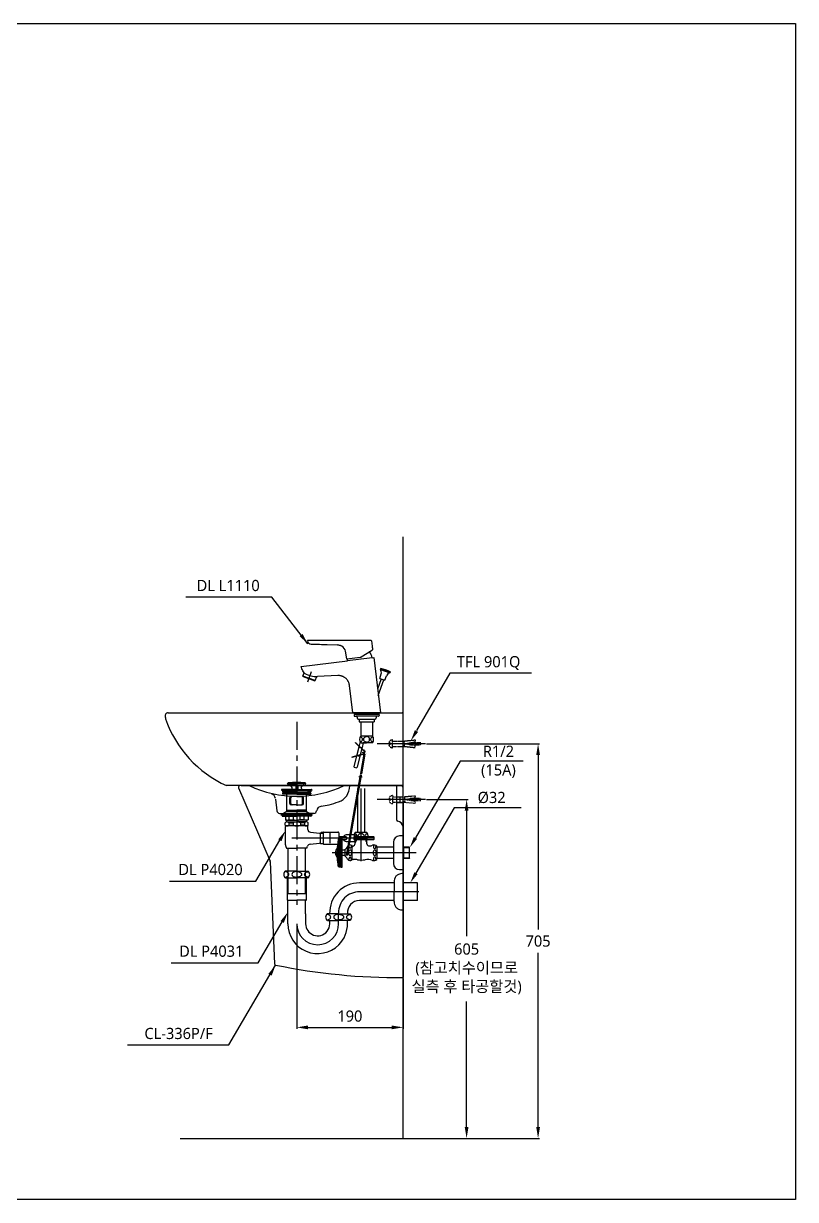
# Model space of a CAD drawing. Extents: x 189 to 3289, y -51 to 2049.
# Drawn here: x 1909 to 3289, y -51 to 2049 of the extents above; entities that cross this region are included whole.
import ezdxf

# ---------------------------------------------------------------- set-up
doc = ezdxf.new("R2010")
doc.units = 0
doc.header["$LTSCALE"] = 20
doc.header["$MEASUREMENT"] = 0
for name, pattern in [('CENTER', [2, 1.25, -0.25, 0.25, -0.25]), ('CENTER2', [1.125, 0.75, -0.125, 0.125, -0.125]), ('HIDDEN', [0.375, 0.25, -0.125]), ('HIDDEN2', [0.1875, 0.125, -0.0625])]:
    doc.linetypes.add(name, pattern=pattern)
doc.layers.get('0').update_dxf_attribs({"linetype": 'CONTINUOUS'})
doc.layers.get('DEFPOINTS').update_dxf_attribs({"linetype": 'CONTINUOUS'})
for name, color, linetype in [('1', 7, 'CONTINUOUS'), ('3', 3, 'CONTINUOUS'), ('4', 4, 'CONTINUOUS'), ('5', 5, 'CONTINUOUS'), ('6', 6, 'CONTINUOUS'), ('CENTER', 2, 'CENTER'), ('CL', 2, 'CENTER'), ('DEF_LAYER_ASSEM_MEMBER', 7, 'CONTINUOUS'), ('DWG', 7, 'CONTINUOUS'), ('HD', 2, 'HIDDEN')]:
    doc.layers.add(name, color=color, linetype=linetype)
doc.layers.add('c', color=4, linetype='CONTINUOUS', lineweight=30)
doc.styles.get("Standard").update_dxf_attribs({"font": 'NanumGothic.ttf'})
doc.dimstyles.get("Standard").update_dxf_attribs({"dimtxt": 20, "dimasz": 20, "dimexe": 2.5, "dimexo": 1.5, "dimgap": 10, "dimtad": 1, "dimdec": 0, "dimzin": 0, "dimdsep": 46, "dimtxsty": 'Standard', "dimcen": 0, "dimclrd": 3, "dimclre": 3, "dimclrt": 2, "dimadec": 0, "dimazin": 0, "dimtfac": 1, "dimtdec": 0, "dimtmove": 0, "dimatfit": 3, "dimfxl": 0, "dimtolj": 1, "dimtzin": 0, "dimarcsym": 0})

# ---------------------------------------------------------------- blocks, each defined once
blk = doc.blocks.new('*D23')
at = {"color": 3, "lineweight": -2}
for p, q in [((2629.4, 663.2), (2703.9, 663.2)), ((2701.4, 643.2), (2701.4, 419)), ((2701.4, 78.2), (2701.4, 302.3)), ((2589.2, 58.2), (2703.9, 58.2))]:
    blk.add_line(p, q, dxfattribs=at)
at = {"color": 3}
for points in [[(2698, 643.2), (2704.7, 643.2), (2701.4, 663.2)], [(2698, 78.2), (2704.7, 78.2), (2701.4, 58.2)]]:
    blk.add_solid(points, dxfattribs=at)
at = {"layer": 'DEFPOINTS', "color": 0}
for p in [(2627.9, 663.2), (2587.7, 58.2), (2701.4, 58.2)]:
    blk.add_point(p, dxfattribs=at)
at = {"color": 2, "insert": (2701.4, 360.7), "char_height": 20, "attachment_point": 5}
blk.add_mtext('\\A1;605\\P(참고치수이므로\\P실측 후 타공할것)', dxfattribs=at)
blk = doc.blocks.new('*D24')
at = {"color": 3, "lineweight": -2}
for p, q in [((2397.7, 441), (2397.7, 253.9)), ((2587.7, 343.7), (2587.7, 253.9)), ((2417.7, 256.4), (2567.7, 256.4))]:
    blk.add_line(p, q, dxfattribs=at)
at = {"color": 3}
for points in [[(2417.7, 259.7), (2417.7, 253), (2397.7, 256.4)], [(2567.7, 259.7), (2567.7, 253), (2587.7, 256.4)]]:
    blk.add_solid(points, dxfattribs=at)
at = {"layer": 'DEFPOINTS', "color": 0}
for p in [(2397.7, 442.5), (2587.7, 345.2), (2587.7, 256.4)]:
    blk.add_point(p, dxfattribs=at)
at = {"color": 2, "insert": (2492.7, 276.4), "char_height": 20, "attachment_point": 5}
blk.add_mtext('\\A1;190', dxfattribs=at)
blk = doc.blocks.new('A$C562B3684')
at = {"color": 7}
for p, q in [((282.4, 322.9), (293.9, 322.9)), ((282.4, 312.9), (293.9, 312.9))]:
    blk.add_line(p, q, dxfattribs=at)
blk.add_line((288.2, 322.9), (288.2, 312.9))
at = {"layer": 'c', "color": 7}
for p, q in [((0, 338.9), (56.3, 207.7)), ((4.8, 342.9), (2.7, 342.9)), ((4.8, 342.9), (5.7, 342.9)), ((5.9, 342.9), (5.7, 342.9)), ((5.9, 342.9), (291, 342.9)), ((282.4, 342.9), (282.4, 282.3)), ((293.9, 340), (293.9, 0)), ((56.6, 206.7), (64, 24.8))]:
    blk.add_line(p, q, dxfattribs=at)
for centre, radius, start, end in [((2.7, 340), 2.91, 90, 201.8778), ((291, 340), 2.91, 0, 90), ((285.6, 282.3), 3.12, 180, 251.1532), ((282.4, 267.8), 11.8, 12.9553, 79.6806), ((53.7, 206.6), 2.91, 2.321, 23.2382), ((66.9, 25.2), 2.91, 187.5119, 258.4491), ((287.1, 1102.5), 1102.5, 258.4491, 270.3564)]:
    blk.add_arc(centre, radius, start, end, dxfattribs=at)
blk = doc.blocks.new('*D34')
at = {"color": 3, "lineweight": -2}
for p, q in [((2629.4, 762.7), (2831.6, 762.7)), ((2829.1, 742.7), (2829.1, 431.3)), ((2829.1, 78.2), (2829.1, 389.6)), ((2590.7, 58.2), (2831.6, 58.2))]:
    blk.add_line(p, q, dxfattribs=at)
at = {"color": 3}
for points in [[(2825.8, 742.7), (2832.5, 742.7), (2829.1, 762.7)], [(2825.8, 78.2), (2832.5, 78.2), (2829.1, 58.2)]]:
    blk.add_solid(points, dxfattribs=at)
at = {"layer": 'DEFPOINTS', "color": 0}
for p in [(2627.9, 762.7), (2589.2, 58.2), (2829.1, 58.2)]:
    blk.add_point(p, dxfattribs=at)
at = {"color": 2, "insert": (2829.1, 410.4), "char_height": 20, "attachment_point": 5}
blk.add_mtext('\\A1;705', dxfattribs=at)

msp = doc.modelspace()

# ---------------------------------------------------------------- linework, layer by layer
at = {"color": 1}
msp.add_line((2587.69385, 58.16883), (2587.69385, 1132.4329), dxfattribs=at)
at = {"ltscale": 0.5}
for p, q in [((2430.88533, 875.76603), (2408.80255, 883.8035)), ((2499.62974, 818.16883), (2499.62974, 816.6903)), ((2499.62974, 818.16883), (2545.75796, 818.16883)), ((2545.75796, 818.16883), (2545.75796, 816.6903))]:
    msp.add_line(p, q, dxfattribs=at)
for p, q in [((2546.04844, 879.56565), (2548.81577, 887.60255)), ((2547.70648, 896.97429), (2547.21812, 895.55601)), ((2547.21812, 895.55601), (2564.42656, 889.63067)), ((2547.70648, 896.97429), (2564.91491, 891.04895)), ((2555.50363, 876.30996), (2558.27096, 884.34687)), ((2564.91491, 891.04895), (2564.42656, 889.63067)), ((2548.41224, 878.75173), (2542.16641, 860.61252)), ((2543.55644, 849.29168), (2553.13983, 877.12389)), ((2546.04844, 879.56565), (2555.50363, 876.30996)), ((2492.50825, 687.42036), (2492.50825, 688.13035)), ((2433.39236, 643.40914), (2433.30929, 642.99657))]:
    msp.add_line(p, q)
at = {"linetype": 'CENTER2', "ltscale": 0.05}
for p, q in [((2627.85326, 762.66883), (2541.2528, 762.66883)), ((2627.94954, 663.16883), (2541.34908, 663.16883))]:
    msp.add_line(p, q, dxfattribs=at)
at = {"linetype": 'HIDDEN2'}
for p, q in [((2590.03734, 768.16883), (2590.03734, 759.16883)), ((2590.13363, 667.66883), (2590.13363, 658.66883))]:
    msp.add_line(p, q, dxfattribs=at)
at = {"color": 7}
msp.add_line((2428.32755, 638.55637), (2397.69385, 638.55637), dxfattribs=at)
at = {"linetype": 'HIDDEN2', "ltscale": 0.05}
for points in [[(2569.15904, 755.57953), (2569.15904, 769.75813, 0.3163168315), (2562.48835, 765.06883), (2564.27122, 765.06883), (2564.27122, 760.26883), (2562.48835, 760.26883, 0.3163168315)], [(2569.25533, 656.07953), (2569.25533, 670.25813, 0.3163168315), (2562.58463, 665.56883), (2564.3675, 665.56883), (2564.3675, 660.76883), (2562.58463, 660.76883, 0.3163168315)]]:
    msp.add_lwpolyline(points, format="xyb", close=True, dxfattribs=at)
for points in [[(2569.15904, 758.16883), (2584.96522, 758.16883), (2590.03734, 758.16883), (2609.65657, 756.03213), (2609.32684, 759.53698), (2590.03734, 762.66883), (2609.32684, 766.06326), (2609.98631, 769.20554), (2590.03734, 767.16883), (2584.96522, 767.16883), (2569.15904, 767.16883)], [(2601.12381, 760.86883), (2619.64817, 760.86883), (2619.59954, 764.46883), (2600.26618, 764.46883)], [(2569.25533, 658.66883), (2585.06151, 658.66883), (2590.13363, 658.66883), (2609.75286, 656.53213), (2609.42312, 660.03698), (2590.13363, 663.16883), (2609.42312, 666.56326), (2610.08259, 669.70554), (2590.13363, 667.66883), (2585.06151, 667.66883), (2569.25533, 667.66883)], [(2601.2201, 661.36883), (2619.74445, 661.36883), (2619.69582, 664.96883), (2600.36246, 664.96883)]]:
    msp.add_lwpolyline(points, dxfattribs=at)
at = {"color": 7}
msp.add_lwpolyline([(2359.65573, 664.00216), (2362.07841, 642.99657, 0.3809675334), (2367.06015, 638.55637), (2397.69385, 638.55637)], format="xyb", dxfattribs=at)
for centre, radius, start, end in [((2433.24925, 924.86397), 42.11284, 240.02493621, 272.52930875), ((2349.55436, 664.04863), 10.02952, 6.57913523, 71.4372855), ((2443.22454, 641.42935), 10.02952, 98.06423429, 168.61526306), ((2416.07937, 833.01852), 183.47312, 278.06423429, 282.39317276), ((2428.32755, 643.57113), 5.01476, 270, 353.42086477)]:
    msp.add_arc(centre, radius, start, end, dxfattribs=at)
for centre, radius, start, end in [((2538.09773, 889.58676), 10.90017, 349.51170082, 33.2045301), ((2542.99333, 855.33518), 41.905, 58.4578451, 83.5421549), ((2567.9385, 879.31176), 10.90017, 108.7954699, 152.48829918), ((2397.69385, 869.14038), 200, 244.8300433, 295.1699567), ((2462.50825, 687.42036), 30, 289.62988033, 0), ((2397.69385, 869.14038), 222.93282, 285.01678236, 289.62988033)]:
    msp.add_arc(centre, radius, start, end)
at = {"layer": '1', "color": 7, "linetype": 'Continuous'}
for p, q in [((2469.01582, 946.97532), (2452.16743, 946.9757)), ((2478.48105, 946.97512), (2469.01582, 946.97532)), ((2490.28261, 946.97486), (2478.48105, 946.97512)), ((2531.03879, 946.97396), (2490.28261, 946.97486)), ((2531.53505, 946.53489), (2532.70444, 937.011)), ((2452.04776, 939.98858), (2470.63506, 939.43531)), ((2487.19033, 913.8292), (2485.76957, 925.40034)), ((2511.01144, 916.75406), (2533.29252, 930.67683)), ((2526.97807, 926.73122), (2527.58921, 926.80626)), ((2532.87861, 934.0479), (2533.29252, 930.67683)), ((2511.01144, 916.75406), (2487.19033, 913.8292)), ((2532.64874, 916.36541), (2488.67895, 910.96659)), ((2545.75796, 816.6903), (2499.62974, 816.6903))]:
    msp.add_line(p, q, dxfattribs=at)
at = {"layer": '1', "color": 1, "linetype": 'CENTER'}
msp.add_line((2417.47346, 873.27192), (2424.20501, 891.76671), dxfattribs=at)
at = {"layer": '1', "color": 3}
for p, q in [((2671.6049, 888.67086), (2611.85857, 786.62442)), ((2817.15441, 888.67086), (2671.6049, 888.67086)), ((2690.05213, 731.53804), (2609.92321, 594.67824)), ((2802.16709, 731.53804), (2690.05213, 731.53804)), ((2679.08983, 648.25279), (2610.8449, 531.69079)), ((2798.89737, 648.25279), (2679.08983, 648.25279)), ((2324.81681, 517.40861), (2367.58877, 590.46291)), ((2170.54711, 517.40861), (2324.81681, 517.40861)), ((2328.94181, 371.53016), (2371.71377, 444.58446)), ((2173.09423, 371.53016), (2328.94181, 371.53016)), ((2276.56439, 224.92107), (2360.07031, 367.54876)), ((2095.00719, 224.92107), (2276.56439, 224.92107))]:
    msp.add_line(p, q, dxfattribs=at)
at = {"layer": '1', "color": 1}
msp.add_line((2189.19385, 58.16883), (2589.19385, 58.16883), dxfattribs=at)
at = {"layer": '1', "color": 7, "linetype": 'Continuous', "extrusion": (0, 0, -1)}
for centre, radius, start, end in [((-2417.2158, 946.47648), 0.5, 347.8973732, 90.0013114), ((-2531.03878, 946.47396), 0.5, 90.0013114, 170.53063335), ((-2510.8386, 912.24276), 22.19637, 356.7039548, 4.58253148)]:
    msp.add_arc(centre, radius, start, end, dxfattribs=at)
at = {"layer": '1', "color": 7, "linetype": 'Continuous'}
for centre, radius, start, end in [((2423.57133, 947.8393), 7, 192.1026268, 268.29504281), ((2469.88884, 923.45043), 16, 6.97724949, 88.29504281), ((2527.21189, 926.4782), 0.5, 41.00466382, 74.59225154), ((2510.8386, 912.24276), 22.19637, 10.70413978, 41.00466382)]:
    msp.add_arc(centre, radius, start, end, dxfattribs=at)
for points, knots in [([(2424.58217, 946.97631), (2422.63508, 946.97635), (2420.73729, 946.97639), (2418.02104, 946.97645), (2417.21652, 946.97648), (2417.21582, 946.97648)], [0, 0, 0, 0, 0.5001114565, 0.5001114565, 1, 1, 1, 1]), ([(2452.16743, 946.9757), (2447.8345, 946.9758), (2443.50158, 946.97589), (2434.30649, 946.97609), (2429.44432, 946.9762), (2424.58217, 946.97631)], [0, 0, 0, 0, 0.4712209705, 0.4712209705, 1, 1, 1, 1]), ([(2423.36306, 940.8424), (2423.36311, 940.8424), (2423.36343, 940.84239), (2423.36904, 940.84222), (2423.39341, 940.8415), (2423.47622, 940.83903), (2423.53579, 940.83726), (2423.68327, 940.83287), (2423.77405, 940.83017), (2423.97747, 940.82411), (2424.09371, 940.82065), (2424.29472, 940.81467), (2424.3792, 940.81215), (2424.46325, 940.80965)], [0, 0, 0, 0, 0.0245531868, 0.0245531868, 0.2239220262, 0.2239220262, 0.4238960128, 0.4238960128, 0.631540452, 0.631540452, 0.8504065616, 0.8504065616, 1, 1, 1, 1]), ([(2424.46325, 940.80965), (2429.12771, 940.67081), (2433.79214, 940.53197), (2442.98698, 940.25828), (2447.51739, 940.12343), (2452.04776, 939.98858)], [0, 0, 0, 0, 0.5072832214, 0.5072832214, 1, 1, 1, 1]), ([(2532.69981, 937.04823), (2532.69981, 937.04844), (2532.69982, 937.0422), (2532.69975, 936.99182), (2532.69954, 936.89647), (2532.70238, 936.6064), (2532.70558, 936.40749), (2532.7214, 935.93396), (2532.73446, 935.65228), (2532.77528, 935.04757), (2532.80376, 934.71611), (2532.83981, 934.38354), (2532.85189, 934.27211), (2532.86486, 934.15986), (2532.87861, 934.0479)], [0, 0, 0, 0, 0.0721891821, 0.0721891821, 0.2851469209, 0.2851469209, 0.4986787527, 0.4986787527, 0.7137064602, 0.7137064602, 0.9288415101, 0.9288415101, 0.9288415101, 1, 1, 1, 1])]:
    msp.add_open_spline(points, degree=3, knots=knots, dxfattribs=at)
msp.add_open_spline([(2470.63506, 939.43531), (2472.55537, 939.37815), (2474.4081, 938.99626), (2476.1945, 938.30053)], degree=3, dxfattribs=at)
at = {"layer": '1', "color": 3}
for points in [[(2614.73514, 783.94024), (2608.982, 787.3086), (2601.75349, 768.365)], [(2364.71221, 592.14709), (2370.46534, 588.77873), (2377.69385, 607.72233)], [(2612.79978, 592.99407), (2607.04664, 596.36242), (2599.81813, 577.41883)], [(2613.72147, 530.00661), (2607.96833, 533.37497), (2600.73982, 514.43137)], [(2368.83721, 446.26863), (2374.59034, 442.90028), (2381.81885, 461.84387)], [(2347.08867, 351.97352), (2352.84181, 348.60517), (2360.07031, 367.54876)]]:
    msp.add_solid(points, dxfattribs=at)
at = {"layer": '3'}
for p, q in [((2370.69385, 680.75078), (2370.69385, 680.15078)), ((2370.69385, 680.15078), (2397.69385, 680.15078)), ((2370.69385, 680.15078), (2372.83607, 678.65078)), ((2380.39385, 681.15078), (2371.09385, 681.15078)), ((2372.39202, 678.45078), (2372.39202, 677.15078)), ((2372.39202, 674.15078), (2372.39202, 672.85078)), ((2378.69385, 678.65078), (2372.59202, 678.65078)), ((2397.69385, 672.65078), (2372.59202, 672.65078)), ((2397.69385, 676.65078), (2372.89202, 676.65078)), ((2397.69385, 674.65078), (2372.89202, 674.65078)), ((2378.69385, 678.65078), (2397.69385, 678.65078)), ((2380.19385, 642.05637), (2380.19385, 672.65078)), ((2397.69385, 681.15078), (2380.39385, 681.15078)), ((2382.69385, 689.75078), (2381.46253, 691.88349)), ((2381.57907, 691.68164), (2397.69385, 691.68164)), ((2397.69385, 689.75078), (2382.69385, 689.75078)), ((2385.20912, 689.56649), (2395.94385, 688.86512)), ((2389.41919, 684.87149), (2386.70098, 688.72446)), ((2387.33743, 681.15078), (2388.78495, 681.98651)), ((2397.69385, 689.75078), (2395.94385, 688.86512)), ((2395.94385, 688.86512), (2395.94385, 681.15078)), ((2397.17617, 689.48879), (2396.74385, 683.08091)), ((2396.74385, 683.1051), (2397.69385, 683.1051)), ((2396.94695, 681.15078), (2396.74385, 683.1051)), ((2413.80863, 691.68164), (2397.69385, 691.68164)), ((2397.69385, 689.75078), (2399.44385, 688.86512)), ((2397.69385, 689.75078), (2412.69385, 689.75078)), ((2398.64385, 683.1051), (2397.69385, 683.1051)), ((2397.69385, 681.15078), (2414.99385, 681.15078)), ((2424.69385, 680.15078), (2397.69385, 680.15078)), ((2416.69385, 678.65078), (2397.69385, 678.65078)), ((2397.69385, 676.65078), (2422.49568, 676.65078)), ((2397.69385, 674.65078), (2422.49568, 674.65078)), ((2397.69385, 672.65078), (2422.79568, 672.65078)), ((2398.21153, 689.48879), (2398.64385, 683.08091)), ((2398.44075, 681.15078), (2398.64385, 683.1051)), ((2410.17858, 689.56649), (2399.44385, 688.86512)), ((2399.44385, 688.86512), (2399.44385, 681.15078)), ((2405.96851, 684.87149), (2408.68672, 688.72446)), ((2408.05027, 681.15078), (2406.60275, 681.98651)), ((2412.69385, 689.75078), (2413.92517, 691.88349)), ((2414.99385, 681.15078), (2424.29385, 681.15078)), ((2415.19385, 642.05637), (2415.19385, 672.65078)), ((2416.69385, 678.65078), (2422.79568, 678.65078)), ((2424.69385, 680.15078), (2422.55163, 678.65078)), ((2422.99568, 678.45078), (2422.99568, 677.15078)), ((2422.99568, 674.15078), (2422.99568, 672.85078)), ((2424.69385, 680.75078), (2424.69385, 680.15078)), ((2385.31948, 656.15078), (2385.31948, 666.15078)), ((2387.08725, 656.15078), (2387.08725, 666.15078)), ((2397.69385, 668.65078), (2387.81948, 668.65078)), ((2397.69385, 653.65078), (2387.81948, 653.65078)), ((2397.69385, 668.65078), (2407.56822, 668.65078)), ((2397.69385, 653.65078), (2407.56822, 653.65078)), ((2408.30045, 656.15078), (2408.30045, 666.15078)), ((2410.06822, 656.15078), (2410.06822, 666.15078)), ((2380.19385, 642.05637), (2370.19385, 636.05637)), ((2370.19385, 636.05637), (2397.69385, 636.05637)), ((2370.19385, 635.05637), (2370.19385, 636.05637)), ((2380.19385, 635.05637), (2370.19385, 635.05637)), ((2372.00172, 635.05637), (2372.00172, 633.75637)), ((2372.50172, 633.25637), (2377.50172, 633.25637)), ((2377.50172, 633.25637), (2397.69385, 633.25637)), ((2377.50172, 633.25637), (2377.50172, 627.13372)), ((2380.89385, 644.15078), (2380.19385, 645.36322)), ((2380.19385, 644.15078), (2397.69385, 644.15078)), ((2380.19385, 642.05637), (2397.69385, 642.05637)), ((2415.19385, 635.05637), (2380.19385, 635.05637)), ((2380.89385, 642.05637), (2380.89385, 644.15078)), ((2384.2765, 627.13372), (2384.2765, 633.25637)), ((2391.67717, 627.13372), (2391.67717, 633.25637)), ((2415.19385, 644.15078), (2397.69385, 644.15078)), ((2415.19385, 642.05637), (2397.69385, 642.05637)), ((2425.19385, 636.05637), (2397.69385, 636.05637)), ((2417.88598, 633.25637), (2397.69385, 633.25637)), ((2403.71053, 627.13372), (2403.71053, 633.25637)), ((2411.1112, 627.13372), (2411.1112, 633.25637)), ((2414.49385, 644.15078), (2415.19385, 645.36322)), ((2414.49385, 642.05637), (2414.49385, 644.15078)), ((2415.19385, 642.05637), (2425.19385, 636.05637)), ((2415.19385, 635.05637), (2425.19385, 635.05637)), ((2422.88598, 633.25637), (2417.88598, 633.25637)), ((2417.88598, 633.25637), (2417.88598, 627.13372)), ((2423.38598, 635.05637), (2423.38598, 633.75637)), ((2425.19385, 635.05637), (2425.19385, 636.05637)), ((2376.95015, 617.59416), (2376.95015, 621.7074)), ((2378.50172, 626.55637), (2377.50172, 627.13372)), ((2377.69385, 582.54844), (2377.69385, 615.15078)), ((2378.50172, 626.55637), (2379.90172, 626.55637)), ((2397.69385, 616.15078), (2378.69385, 616.15078)), ((2379.90172, 626.55637), (2397.69385, 626.55637)), ((2380.19385, 623.14513), (2380.19385, 626.55637)), ((2380.33755, 623.15078), (2397.45015, 623.15078)), ((2383.72494, 621.7074), (2383.72494, 617.59416)), ((2383.72494, 621.7074), (2391.1256, 621.7074)), ((2383.72494, 617.59416), (2391.1256, 617.59416)), ((2384.2765, 627.13372), (2391.67717, 627.13372)), ((2391.1256, 621.7074), (2391.1256, 617.59416)), ((2415.48598, 626.55637), (2397.69385, 626.55637)), ((2415.05015, 616.15078), (2397.69385, 616.15078)), ((2415.05015, 623.15078), (2397.93755, 623.15078)), ((2411.1112, 627.13372), (2403.71053, 627.13372)), ((2411.66276, 621.7074), (2404.2621, 621.7074)), ((2404.2621, 621.7074), (2404.2621, 617.59416)), ((2411.66276, 617.59416), (2404.2621, 617.59416)), ((2411.66276, 621.7074), (2411.66276, 617.59416)), ((2414.49385, 616.15078), (2415.05015, 616.15078)), ((2415.05015, 616.15078), (2415.45015, 616.15078)), ((2415.19385, 623.14513), (2415.19385, 626.55637)), ((2416.69385, 616.15078), (2415.19385, 616.15078)), ((2416.88598, 626.55637), (2415.48598, 626.55637)), ((2416.88598, 626.55637), (2417.88598, 627.13372)), ((2417.69385, 609.78654), (2417.69385, 615.15078)), ((2418.43755, 617.59416), (2418.43755, 621.7074)), ((2457.69385, 594.15078), (2389.19385, 594.13371)), ((2422.16118, 604.81499), (2438.19541, 603.09704)), ((2440.22408, 603.35078), (2445.32965, 603.35078)), ((2440.36317, 584.90078), (2440.36317, 603.40078)), ((2441.69385, 604.15078), (2441.69385, 603.35078)), ((2445.35505, 604.15078), (2441.69385, 604.15078)), ((2445.32965, 603.35078), (2445.32965, 604.35078)), ((2445.32965, 583.95078), (2445.32965, 603.35078)), ((2446.12965, 605.15078), (2471.32965, 605.15078)), ((2457.69385, 585.61287), (2457.69385, 603.05078)), ((2536.14774, 594.17033), (2457.69385, 594.15078)), ((2480.09974, 596.65934), (2472.62154, 596.6545)), ((2472.82965, 603.65078), (2472.82965, 597.87959)), ((2472.82965, 597.87959), (2472.82965, 584.65078)), ((2473.42258, 591.6547), (2486.05068, 591.66083)), ((2486.04943, 596.66083), (2480.09974, 596.65934)), ((2497.07044, 599.91357), (2486.01154, 599.91082)), ((2486.0144, 588.41082), (2497.33705, 588.41364)), ((2500.35683, 599.91439), (2497.07044, 599.91357)), ((2497.33705, 588.41364), (2500.35969, 588.41439)), ((2535.64712, 596.67021), (2500.32055, 596.66438)), ((2500.3218, 591.66438), (2535.64837, 591.67021)), ((2536.14724, 596.17033), (2535.64712, 596.67021)), ((2535.64837, 591.67021), (2536.14824, 592.17033)), ((2536.14824, 592.17033), (2536.14724, 596.17033)), ((2379.69385, 576.15078), (2397.69385, 576.15078)), ((2381.81885, 576.15078), (2381.81885, 495.15078)), ((2415.69385, 576.15078), (2397.69385, 576.15078)), ((2413.56885, 495.15078), (2413.56885, 576.15078)), ((2421.56273, 583.42245), (2438.19541, 585.20452)), ((2440.36317, 584.90078), (2445.32965, 584.90078)), ((2441.69385, 584.15078), (2441.69385, 584.95078)), ((2445.35505, 584.15078), (2441.69385, 584.15078)), ((2471.32965, 583.15078), (2446.12965, 583.15078)), ((2381.81885, 495.15078), (2413.56885, 495.15078)), ((2413.56885, 495.15078), (2412.86885, 495.15078))]:
    msp.add_line(p, q, dxfattribs=at)
for points in [[(2484.67612, 596.66049, -0.0442380887), (2484.92817, 596.93995, -0.1892733446), (2485.36266, 597.11066, -0.1892733446), (2485.79724, 596.94016, -0.1010586224), (2486.29363, 596.24685, -0.0593015348), (2486.56956, 595.3595, -0.0457215357), (2486.67968, 594.16098, -0.0457215357)], [(2486.67968, 594.16098, -0.0457215357), (2486.57015, 592.96242, -0.0593015348), (2486.29467, 592.07492, -0.1010586224), (2485.79862, 591.38137, -0.1892733446), (2485.36413, 591.21066, -0.1892733446), (2484.92956, 591.38115, -0.0442380887), (2484.67736, 591.66049, -0.0593015348)], [(2501.69387, 596.66473, 0.0442380887), (2501.44167, 596.94406, 0.1892733446), (2501.0071, 597.11455, 0.1892733446), (2500.57261, 596.94384, 0.1010586224), (2500.07656, 596.25029, 0.0593015348), (2499.80108, 595.36279, 0.0457215357), (2499.69155, 594.16423, 0.0457215357)], [(2499.69155, 594.16423, 0.0457215357), (2499.80167, 592.96572, 0.0593015348), (2500.0776, 592.07836, 0.1010586224), (2500.57399, 591.38505, 0.1892733446), (2501.00857, 591.21455, 0.1892733446), (2501.44305, 591.38527, 0.0442380887), (2501.69511, 591.66473, 0.0593015348)]]:
    msp.add_lwpolyline(points, format="xyb", dxfattribs=at)
for centre, radius, start, end in [((2397.69385, 573.75078), 120, 90, 97.32041367), ((2397.69385, 573.75078), 120, 82.67958633, 90), ((2371.09385, 680.75078), 0.4, 90, 180), ((2372.59202, 678.45078), 0.2, 90, 180), ((2372.89202, 677.15078), 0.5, 180, 270), ((2372.89202, 674.15078), 0.5, 90, 180), ((2372.59202, 672.85078), 0.2, 180, 270), ((2376.19385, 675.65078), 1, 270, 90), ((2382.54385, 691.68164), 1.1, 97.32041367, 169.42619898), ((2385.06674, 687.57153), 2, 35.20232507, 86.26180949), ((2387.78495, 683.71856), 2, 300, 35.20232507), ((2407.60275, 683.71856), 2, 144.79767493, 240), ((2410.32096, 687.57153), 2, 93.73819051, 144.79767493), ((2412.84385, 691.68164), 1.1, 10.57380102, 82.67958633), ((2419.19385, 675.65078), 1, 90, 270), ((2422.49568, 677.15078), 0.5, 270, 0), ((2422.49568, 674.15078), 0.5, 0, 90), ((2422.79568, 678.45078), 0.2, 0, 90), ((2422.79568, 672.85078), 0.2, 270, 0), ((2424.29385, 680.75078), 0.4, 0, 90), ((2387.81948, 666.15078), 2.5, 90, 180), ((2387.81948, 656.15078), 2.5, 180, 270), ((2389.58725, 666.15078), 2.5, 90, 180), ((2389.58725, 656.15078), 2.5, 180, 270), ((2405.80045, 666.15078), 2.5, 0, 90), ((2405.80045, 656.15078), 2.5, 270, 0), ((2407.56822, 666.15078), 2.5, 0, 90), ((2407.56822, 656.15078), 2.5, 270, 0), ((2372.50172, 633.75637), 0.5, 180, 270), ((2422.88598, 633.75637), 0.5, 270, 0), ((2380.33755, 618.44298), 4.70435, 43.94093732, 136.05906268), ((2380.33755, 620.85858), 4.70435, 223.94093732, 316.05906268), ((2380.88911, 636.73558), 10.18185, 250.56792502, 289.43207498), ((2378.69385, 615.15078), 1, 90, 180), ((2397.22796, 609.5463), 13.60629, 89.06429532, 116.64718661), ((2397.22796, 629.75526), 13.60629, 243.35281339, 270.93570468), ((2397.50171, 656.00871), 29.45658, 258.59556617, 270.3737354), ((2397.88599, 656.00871), 29.45658, 269.6262646, 281.40443383), ((2398.15974, 609.5463), 13.60629, 63.35281339, 90.93570468), ((2398.15974, 629.75526), 13.60629, 269.06429532, 296.64718661), ((2414.49859, 636.73558), 10.18185, 250.56792502, 289.43207498), ((2415.05015, 618.44298), 4.70435, 43.94093732, 136.05906268), ((2415.05015, 620.85858), 4.70435, 223.94093732, 316.05906268), ((2416.69385, 615.15078), 1, 0, 90), ((2422.69385, 609.78654), 5, 180, 263.88449643), ((2438.60231, 608.08046), 5, 265.33216468, 308.19271972), ((2446.12965, 604.35078), 0.8, 90, 180), ((2471.32965, 603.65078), 1.5, 0, 90), ((2486.01278, 594.91082), 5, 90.01427756, 159.52696244), ((2486.01316, 593.41082), 5, 200.50159267, 270.01427756), ((2500.35807, 594.91439), 5, 20.50159267, 90.01427756), ((2500.35845, 593.41439), 5, 270.01427756, 339.52696244), ((2390.68226, 583.09736), 13, 182.42004342, 212.30000816), ((2404.70544, 583.09736), 13, 327.69999184, 345.040466), ((2422.0954, 578.4509), 5, 96.11547581, 165.04046432), ((2438.60231, 580.2211), 5, 51.80728028, 94.66783532), ((2446.12965, 583.95078), 0.8, 180, 270), ((2471.32965, 584.65078), 1.5, 270, 0)]:
    msp.add_arc(centre, radius, start, end, dxfattribs=at)
at = {"layer": '4'}
for p, q in [((2381.44385, 535.55637), (2377.15235, 535.55637)), ((2381.44385, 535.55637), (2377.15235, 535.55637)), ((2397.69385, 535.55637), (2381.44385, 535.55637)), ((2397.69385, 535.55637), (2381.44385, 535.55637)), ((2397.69385, 535.55637), (2413.94385, 535.55637)), ((2397.69385, 535.55637), (2413.94385, 535.55637)), ((2413.94385, 535.55637), (2418.23535, 535.55637)), ((2413.94385, 535.55637), (2418.23535, 535.55637)), ((2377.54385, 523.55637), (2377.15235, 523.55637)), ((2377.54385, 523.55637), (2397.69385, 523.55637)), ((2380.89385, 523.55637), (2380.89385, 483.77625)), ((2417.84385, 523.55637), (2397.69385, 523.55637)), ((2414.49385, 523.55637), (2414.49385, 483.77625)), ((2417.84385, 523.55637), (2418.23535, 523.55637)), ((2571.71387, 514.43137), (2509.92287, 514.43137)), ((2571.71387, 515.95111), (2571.71387, 498.55637)), ((2613.7858, 514.43137), (2587.69385, 514.43137)), ((2613.7858, 482.68137), (2613.7858, 514.43137)), ((2380.89385, 483.77625), (2397.69385, 483.77625)), ((2414.49385, 483.77625), (2397.69385, 483.77625)), ((2615.7858, 498.55637), (2509.92287, 498.55637)), ((2571.71387, 481.16164), (2571.71387, 498.55637)), ((2381.81885, 441.55637), (2381.81885, 482.13137)), ((2413.56885, 458.95218), (2413.56885, 482.13137)), ((2571.71387, 482.68137), (2509.92287, 482.68137)), ((2613.7858, 482.68137), (2587.69385, 482.68137)), ((2413.56885, 458.95218), (2413.56885, 441.55637)), ((2456.3659, 459.25637), (2452.0744, 459.25637)), ((2452.4659, 447.25637), (2472.6159, 447.25637)), ((2455.89385, 447.25637), (2455.89385, 446.55637)), ((2472.6159, 459.25637), (2456.3659, 459.25637)), ((2456.81885, 441.55637), (2456.81885, 445.0022)), ((2472.6159, 459.25637), (2472.69385, 459.25637)), ((2472.69385, 441.55637), (2472.69385, 460.2196)), ((2472.7718, 459.25637), (2472.69385, 459.25637)), ((2472.7718, 459.25637), (2489.0218, 459.25637)), ((2492.9218, 447.25637), (2472.7718, 447.25637)), ((2488.56885, 441.55637), (2488.56885, 447.25637)), ((2489.0218, 459.25637), (2493.3133, 459.25637))]:
    msp.add_line(p, q, dxfattribs=at)
for points in [[(2383.49902, 529.55637, 0.1552173896), (2382.90853, 531.4127, 0.1067472438), (2380.84682, 533.30337, 0.0730430096), (2378.07696, 534.42139, 0.0285110883), (2376.3482, 534.73741, 0.05952259)], [(2376.3482, 524.37534, 0.0285110883), (2378.07696, 524.69135, 0.0730430096), (2380.84682, 525.80937, 0.1067472438), (2382.90853, 527.70005, 0.1552173896), (2383.49902, 529.55637, 0.1552173896)], [(2389.41355, 531.29531, 0.3272904533), (2389.41355, 527.81744, 0.1063733853), (2391.43635, 526.02084, 0.0712191074), (2394.13631, 524.96712, 0.0575374245), (2397.69385, 524.55637, 0.0575374245)], [(2397.69385, 534.55637, 0.0575374245), (2394.13631, 534.14563, 0.0712191074), (2391.43635, 533.09191, 0.1063733648), (2389.41355, 531.29531, 0.159482965)], [(2397.69385, 534.55637, 0.0575374245), (2394.13631, 534.14563, 0.0712191074), (2391.43635, 533.09191, 0.1063733648), (2389.41355, 531.29531, 0.159482965)], [(2397.69385, 534.55637, -0.0575374245), (2401.25139, 534.14563, -0.0712191074), (2403.95135, 533.09191, -0.1063733648), (2405.97415, 531.29531, -0.159482965)], [(2397.69385, 534.55637, -0.0575374245), (2401.25139, 534.14563, -0.0712191074), (2403.95135, 533.09191, -0.1063733648), (2405.97415, 531.29531, -0.159482965)], [(2405.97415, 531.29531, -0.3272904533), (2405.97415, 527.81744, -0.1063733853), (2403.95135, 526.02084, -0.0712191074), (2401.25139, 524.96712, -0.0575374245), (2397.69385, 524.55637, -0.0575374245)], [(2411.88868, 529.55637, -0.1552173896), (2412.47917, 531.4127, -0.1067472438), (2414.54088, 533.30337, -0.0730430096), (2417.31074, 534.42139, -0.0285110883), (2419.0395, 534.73741, -0.05952259)], [(2419.0395, 524.37534, -0.0285110883), (2417.31074, 524.69135, -0.0730430096), (2414.54088, 525.80937, -0.1067472438), (2412.47917, 527.70005, -0.1552173896), (2411.88868, 529.55637, -0.1552173896)], [(2458.42107, 453.25637, 0.1552173896), (2457.83058, 455.1127, 0.1067472438), (2455.76887, 457.00337, 0.0730430096), (2452.99901, 458.12139, 0.0285110883), (2451.27026, 458.43741, 0.05952259)], [(2451.27026, 448.07534, 0.0285110883), (2452.99901, 448.39135, 0.0730430096), (2455.76887, 449.50937, 0.1067472438), (2457.83058, 451.40005, 0.1552173896), (2458.42107, 453.25637, 0.1552173896)], [(2464.3356, 454.99531, 0.3272904533), (2464.3356, 451.51744, 0.1063733853), (2466.35841, 449.72084, 0.0712191074), (2469.05836, 448.66712, 0.0575374245), (2472.6159, 448.25637, 0.0575374245)], [(2472.69385, 458.25618, 0.0587898964), (2469.05836, 457.84563, 0.0712191074), (2466.35841, 456.79191, 0.1063733648), (2464.3356, 454.99531, 0.159482965)], [(2472.69385, 458.25618, -0.0587898964), (2476.32934, 457.84563, -0.0712191074), (2479.02929, 456.79191, -0.1063733648), (2481.0521, 454.99531, -0.159482965)], [(2481.0521, 454.99531, -0.3272904533), (2481.0521, 451.51744, -0.1063733853), (2479.02929, 449.72084, -0.0712191074), (2476.32934, 448.66712, -0.0575374245), (2472.7718, 448.25637, -0.0575374245)], [(2486.96663, 453.25637, -0.1552173896), (2487.55712, 455.1127, -0.1067472438), (2489.61883, 457.00337, -0.0730430096), (2492.38869, 458.12139, -0.0285110883), (2494.11744, 458.43741, -0.05952259)], [(2494.11744, 448.07534, -0.0285110883), (2492.38869, 448.39135, -0.0730430096), (2489.61883, 449.50937, -0.1067472438), (2487.55712, 451.40005, -0.1552173896), (2486.96663, 453.25637, -0.1552173896)]]:
    msp.add_lwpolyline(points, format="xyb", dxfattribs=at)
for centre, radius, start, end in [((2382.44385, 529.55637), 8, 131.40962211, 228.59037789), ((2412.94385, 529.55637), 8, 311.40962211, 48.59037789), ((2591.69385, 515.05637), 20, 146.20771163, 177.43591199), ((2583.03833, 520.13454), 10, 111.1926769, 142.80345081), ((2589.19385, 501.0939), 30, 92.86598398, 109.00713612), ((2509.92287, 461.05637), 53.375, 90, 181.93258944), ((2381.89385, 483.77625), 1, 180, 238.70258778), ((2413.49385, 483.77625), 1, 301.29741222, 0), ((2509.92287, 461.05637), 37.5, 90, 180.65397811), ((2380.89385, 482.13137), 0.925, 0, 58.70258778), ((2414.49385, 482.13137), 0.925, 121.29741222, 180), ((2509.92287, 461.05637), 21.625, 90, 184.77465278), ((2591.69385, 482.05637), 20, 182.56408801, 213.79228837), ((2583.03833, 476.97821), 10, 217.19654919, 248.8073231), ((2589.19385, 496.01885), 30, 250.99286388, 267.13401602), ((2435.19385, 441.55637), 53.375, 180, 314.94029898), ((2435.19385, 441.55637), 37.5, 180, 0), ((2435.19385, 441.55637), 21.625, 180, 320.7959681), ((2457.3659, 453.25637), 8, 131.40962211, 228.59037789), ((2435.19385, 441.55637), 21.625, 320.7959681, 0), ((2439.85507, 435.95821), 19.22404, 28.06365478, 33.45608391), ((2435.19385, 441.55637), 53.375, 314.94029898, 0), ((2488.0218, 453.25637), 8, 311.40962211, 48.59037789)]:
    msp.add_arc(centre, radius, start, end, dxfattribs=at)
at = {"layer": '5', "color": 7, "linetype": 'Continuous'}
for p, q in [((2405.39299, 900.7632), (2488.67703, 910.98919)), ((2532.64458, 916.38774), (2535.27837, 916.71113)), ((2535.27837, 916.71113), (2547.37784, 818.16883)), ((2471.4819, 884.50699), (2435.10808, 882.78538)), ((2498.00986, 818.16883), (2492.01811, 866.96769)), ((2547.37784, 818.16883), (2498.00986, 818.16883))]:
    msp.add_line(p, q, dxfattribs=at)
at = {"layer": '5', "color": 212}
msp.add_lwpolyline([(189.19385, 2049.02599), (3289.19385, 2049.02599), (3289.19385, -50.97401), (189.19385, -50.97401)], close=True, dxfattribs=at)
at = {"layer": '5', "color": 7, "linetype": 'Continuous'}
msp.add_open_spline([(2412.20881, 888.38395), (2411.83397, 888.76726), (2410.52732, 890.21522), (2408.71764, 893.0923), (2406.85115, 896.86549), (2405.83571, 899.46251), (2405.39299, 900.7632)], degree=3, knots=[0, 0, 0, 0, 0.11169675688, 0.40770337774, 0.70382041782, 0.98970380177, 0.98970380177, 0.98970380177, 0.98970380177], dxfattribs=at)
msp.add_open_spline([(2492.01811, 866.96769), (2491.9427, 867.58188), (2491.73636, 868.80346), (2491.26062, 870.59991), (2490.62145, 872.34493), (2489.82375, 874.02343), (2488.87427, 875.62097), (2487.78118, 877.12391), (2486.55386, 878.51938), (2485.20263, 879.79526), (2483.73875, 880.94017), (2482.17435, 881.94341), (2480.52254, 882.79517), (2478.79747, 883.4867), (2477.01433, 884.01071), (2475.18925, 884.36181), (2473.339, 884.53695), (2472.10001, 884.53625), (2471.4819, 884.50699)], degree=3, dxfattribs=at)
at = {"layer": '6'}
for p, q in [((2506.34385, 683.16883), (2506.34385, 604.16883)), ((2512.69385, 553.45628), (2512.69385, 683.16883)), ((2519.04385, 683.16883), (2519.04385, 604.16883)), ((2471.77867, 592.16883), (2471.77867, 568.16883)), ((2472.3701, 592.66883), (2473.19385, 592.66883)), ((2473.19385, 592.66883), (2473.69385, 593.16883)), ((2473.19385, 592.66883), (2473.19385, 568.16883)), ((2473.69385, 593.16883), (2473.69385, 568.16883)), ((2473.69385, 593.16883), (2476.89385, 593.16883)), ((2473.69385, 592.75735), (2477.19385, 592.75735)), ((2473.69385, 591.75735), (2477.19385, 591.75735)), ((2473.69385, 590.75735), (2477.19385, 590.75735)), ((2473.69385, 589.75735), (2477.19385, 589.75735)), ((2473.69385, 588.75735), (2477.19385, 588.75735)), ((2477.19385, 593.66883), (2478.69385, 593.66883)), ((2477.19385, 593.46883), (2477.19385, 593.66883)), ((2477.19385, 593.46883), (2477.19385, 568.16883)), ((2478.69385, 592.66883), (2478.69385, 593.66883)), ((2478.69385, 568.16883), (2478.69385, 592.66883)), ((2519.04385, 604.16883), (2502.19385, 604.16883)), ((2502.19385, 584.66883), (2502.19385, 592.16883)), ((2523.19385, 592.16883), (2502.19385, 592.16883)), ((2503.44385, 588.16883), (2502.19385, 588.16883)), ((2503.44385, 588.16883), (2502.19385, 586.00376)), ((2503.44385, 588.16883), (2503.44385, 592.16883)), ((2523.19385, 604.16883), (2519.04385, 604.16883)), ((2521.94385, 588.16883), (2521.94385, 592.16883)), ((2523.19385, 588.16883), (2521.94385, 588.16883)), ((2521.94385, 588.16883), (2523.19385, 586.00376)), ((2523.19385, 584.2572), (2523.19385, 592.16883)), ((2587.69385, 598.16883), (2581.69385, 598.16883)), ((2587.69385, 538.16883), (2587.69385, 598.16883)), ((2611.22939, 568.16883), (2460.81176, 568.16883)), ((2471.77867, 544.16883), (2471.77867, 568.16883)), ((2473.19385, 543.66883), (2473.19385, 568.16883)), ((2473.69385, 587.75735), (2477.19385, 587.75735)), ((2473.69385, 586.75735), (2477.19385, 586.75735)), ((2473.69385, 585.75735), (2477.19385, 585.75735)), ((2473.69385, 584.75735), (2477.19385, 584.75735)), ((2473.69385, 583.75735), (2477.19385, 583.75735)), ((2473.69385, 582.75735), (2477.19385, 582.75735)), ((2473.69385, 581.75735), (2477.19385, 581.75735)), ((2473.69385, 580.75735), (2477.19385, 580.75735)), ((2473.69385, 579.75735), (2477.19385, 579.75735)), ((2473.69385, 578.75735), (2477.19385, 578.75735)), ((2473.69385, 577.75735), (2477.19385, 577.75735)), ((2473.69385, 576.75735), (2477.19385, 576.75735)), ((2473.69385, 575.75735), (2477.19385, 575.75735)), ((2473.69385, 574.75735), (2477.19385, 574.75735)), ((2473.69385, 573.75735), (2477.19385, 573.75735)), ((2473.69385, 572.75735), (2477.19385, 572.75735)), ((2473.69385, 571.75735), (2477.19385, 571.75735)), ((2473.69385, 570.75735), (2477.19385, 570.75735)), ((2473.69385, 569.75735), (2477.19385, 569.75735)), ((2473.69385, 568.75735), (2477.19385, 568.75735)), ((2473.69385, 543.16883), (2473.69385, 568.16883)), ((2473.69385, 567.58031), (2477.19385, 567.58031)), ((2477.19385, 542.86883), (2477.19385, 568.16883)), ((2483.78045, 572.91883), (2478.69385, 572.91883)), ((2478.69385, 542.66883), (2478.69385, 568.16883)), ((2483.78045, 573.90117), (2483.78045, 572.91883)), ((2483.78045, 572.91883), (2483.78045, 563.41883)), ((2488.66704, 579.49034), (2488.11468, 578.53362)), ((2496.78045, 580.16883), (2496.78045, 580.88954)), ((2496.78045, 556.16883), (2496.78045, 580.16883)), ((2497.69385, 580.16883), (2496.78045, 580.16883)), ((2497.69385, 579.41883), (2496.78045, 579.41883)), ((2497.69385, 579.41883), (2498.99289, 580.36041)), ((2497.69385, 579.41883), (2497.69385, 580.16883)), ((2570.69385, 578.41883), (2540.69385, 578.41883)), ((2540.69385, 577.41883), (2540.69385, 558.91883)), ((2540.69498, 577.41996), (2540.69498, 580.16772)), ((2570.69385, 587.16883), (2570.69385, 549.16883)), ((2598.69385, 578.41883), (2587.69385, 578.41883)), ((2587.69385, 577.80187), (2587.69385, 558.53644)), ((2589.19385, 577.41883), (2588.19385, 578.41883)), ((2589.19385, 557.91883), (2589.19385, 578.41883)), ((2589.19385, 577.41883), (2599.69385, 577.41883)), ((2599.69385, 577.41883), (2598.69385, 578.41883)), ((2599.56957, 558.91883), (2599.56957, 577.41883)), ((2473.69385, 566.58031), (2477.19385, 566.58031)), ((2473.69385, 565.58031), (2477.19385, 565.58031)), ((2473.69385, 564.58031), (2477.19385, 564.58031)), ((2473.69385, 563.58031), (2477.19385, 563.58031)), ((2473.69385, 562.58031), (2477.19385, 562.58031)), ((2473.69385, 561.58031), (2477.19385, 561.58031)), ((2473.69385, 560.58031), (2477.19385, 560.58031)), ((2473.69385, 559.58031), (2477.19385, 559.58031)), ((2473.69385, 558.58031), (2477.19385, 558.58031)), ((2473.69385, 557.58031), (2477.19385, 557.58031)), ((2473.69385, 556.58031), (2477.19385, 556.58031)), ((2473.69385, 555.58031), (2477.19385, 555.58031)), ((2473.69385, 554.58031), (2477.19385, 554.58031)), ((2473.69385, 553.58031), (2477.19385, 553.58031)), ((2473.69385, 552.58031), (2477.19385, 552.58031)), ((2473.69385, 551.58031), (2477.19385, 551.58031)), ((2473.69385, 550.58031), (2477.19385, 550.58031)), ((2473.69385, 549.58031), (2477.19385, 549.58031)), ((2473.69385, 548.58031), (2477.19385, 548.58031)), ((2473.69385, 547.58031), (2477.19385, 547.58031)), ((2473.69385, 546.58031), (2477.19385, 546.58031)), ((2483.78045, 563.41883), (2478.69385, 563.41883)), ((2483.78045, 562.43649), (2483.78045, 563.41883)), ((2488.66704, 556.84732), (2488.11468, 557.80404)), ((2497.69385, 556.91883), (2496.78045, 556.91883)), ((2496.78045, 555.44811), (2496.78045, 556.16883)), ((2500.40564, 556.16883), (2496.78045, 556.16883)), ((2497.69385, 556.16883), (2497.69385, 556.91883)), ((2497.69385, 556.91883), (2498.99289, 556.16883)), ((2540.69385, 556.16883), (2540.69385, 558.91883)), ((2570.69385, 557.91883), (2540.69385, 557.91883)), ((2540.69385, 557.91883), (2540.69385, 557.73709)), ((2540.69385, 556.16883), (2540.69385, 557.73709)), ((2598.69385, 557.91883), (2587.69385, 557.91883)), ((2588.19385, 557.91883), (2589.19385, 558.91883)), ((2589.19385, 558.91883), (2599.69385, 558.91883)), ((2598.69385, 557.91883), (2599.69385, 558.91883)), ((2472.3701, 543.66883), (2473.19385, 543.66883)), ((2473.19385, 543.66883), (2473.69385, 543.16883)), ((2473.69385, 545.58031), (2477.19385, 545.58031)), ((2473.69385, 544.58031), (2477.19385, 544.58031)), ((2473.69385, 543.58031), (2477.19385, 543.58031)), ((2473.69385, 543.16883), (2476.89385, 543.16883)), ((2477.19385, 542.66883), (2477.19385, 542.86883)), ((2477.19385, 542.66883), (2478.69385, 542.66883)), ((2581.69385, 538.16883), (2587.69385, 538.16883))]:
    msp.add_line(p, q, dxfattribs=at)
for centre, radius, start, end in [((2614.69385, 568.16883), 145, 170.50659, 178.05685792), ((2472.3701, 591.96883), 0.7, 90, 170.50659), ((2476.89385, 593.46883), 0.3, 270, 0), ((2510.19385, 598.16883), 10, 143.13010235, 216.86989765), ((2515.19385, 598.16883), 10, 323.13010235, 36.86989765), ((2581.69385, 587.16883), 11, 90, 180), ((2480.94808, 568.1235), 14, 141.78592674, 179.75272851), ((2480.94808, 568.24433), 14, 180.24727149, 218.21407326), ((2614.69385, 568.16883), 145, 178.05685792, 189.49341), ((2475.99032, 585.53362), 14, 303.80982041, 330), ((2493.30632, 576.81185), 5.35697, 49.56943438, 150), ((2497.69385, 584.66883), 4.5, 270, 0), ((2527.19385, 584.2572), 4, 180, 277.71167846), ((2524.39902, 604.89654), 24.82771, 277.71167846, 290.96613747), ((2535.78748, 575.17608), 7, 45.48706364, 110.96613747), ((2475.99032, 550.80404), 14, 30, 56.19017959), ((2493.30632, 559.5258), 5.35697, 210, 310.43056562), ((2500.40564, 518.16883), 38, 80.69517649, 90.00000262), ((2512.69385, 593.16883), 38, 260.69517447, 280.73727399), ((2524.39902, 531.44112), 24.82771, 69.03386253, 100.73727502), ((2535.78748, 561.16158), 7, 249.03386253, 314.5), ((2581.69385, 549.16883), 11, 180, 270), ((2472.3701, 544.36883), 0.7, 189.49341, 270), ((2476.89385, 542.86883), 0.3, 0, 90)]:
    msp.add_arc(centre, radius, start, end, dxfattribs=at)
for centre, major_axis, ratio, start_param, end_param in [((2499.92058, 598.39641), (-5.22946, 0), 0.8663914057, 1.8005043538, 4.4430577951), ((2525.37652, 598.39641), (5.22946, 0), 0.8663914057, 1.8241194503, 4.4989702221), ((2493.0152, 581.76111), (0, 5.39901), 0.4782041641, 1.6491869217, 4.6926581943), ((2537.13279, 580.67373), (0, 5.21778), 0.4600900845, 1.2920182652, 4.7930949808), ((2493.0152, 554.84839), (0, 5.39901), 0.4782041642, 4.681700192, 7.8252127339), ((2537.13279, 555.75454), (0, 5.21778), 0.4600900845, 4.6137785763, 8.1512197192)]:
    msp.add_ellipse(centre, major_axis=major_axis, ratio=ratio, start_param=start_param, end_param=end_param, dxfattribs=at)
for centre, major_axis, ratio in [((2512.69385, 598.39641), (5.22946, 0), 0.8663914057), ((2493.0152, 568.16883), (0, -5.39901), 0.4782041641), ((2537.13279, 568.16883), (0, -5.21778), 0.4600900845)]:
    msp.add_ellipse(centre, major_axis=major_axis, ratio=ratio, dxfattribs=at)
at = {"layer": 'c', "color": 7}
for p, q in [((2168.1799, 818.16883), (2586.02718, 818.16883)), ((2587.69385, 664.00216), (2587.69385, 816.50216)), ((2587.69385, 688.13035), (2272.41594, 688.13035)), ((2587.69385, 661.09516), (2587.69385, 345.24106))]:
    msp.add_line(p, q, dxfattribs=at)
for centre, radius, start, end in [((2177.4327, 811.73224), 14.75585, 170.49459338, 196.88468322), ((2167.88213, 813.02785), 5.1312, 118.61119727, 167.14992065), ((2355.18982, 873.35912), 202.88226, 198.95838517, 245.92138557), ((2168.11162, 812.16759), 6, 90, 116.60085029), ((2586.02718, 816.50216), 1.66667, 0, 90)]:
    msp.add_arc(centre, radius, start, end, dxfattribs=at)
at = {"layer": 'CENTER', "color": 1, "linetype": 'CENTER', "ltscale": 2}
msp.add_line((2397.69385, 802.14325), (2397.69385, 474.9695), dxfattribs=at)
at = {"layer": 'CL'}
for p, q in [((2507.37128, 743.04492), (2508.28231, 739.84648)), ((2508.58664, 704.58552), (2514.88262, 703.48417))]:
    msp.add_line(p, q, dxfattribs=at)
at = {"layer": 'DEF_LAYER_ASSEM_MEMBER', "color": 7, "linetype": 'Continuous'}
for p, q in [((2408.80255, 883.8035), (2410.97651, 889.77639)), ((2409.10139, 883.16265), (2408.80255, 883.8035)), ((2409.10139, 883.16265), (2430.24448, 875.46719)), ((2430.88533, 875.76603), (2433.42784, 882.7515)), ((2430.24448, 875.46719), (2430.88533, 875.76603))]:
    msp.add_line(p, q, dxfattribs=at)
at = {"layer": 'DWG'}
for p, q in [((2545.19385, 814.88305), (2500.19385, 814.88305)), ((2500.19385, 814.88305), (2500.19385, 813.38305)), ((2501.69385, 811.88305), (2504.19385, 811.88305)), ((2541.19385, 811.88305), (2504.19385, 811.88305)), ((2505.69385, 810.38305), (2505.69385, 808.88305)), ((2507.69385, 806.88305), (2537.69385, 806.88305)), ((2509.19385, 805.38305), (2509.19385, 801.88305)), ((2509.19385, 801.88305), (2536.19385, 801.88305)), ((2512.19385, 816.6903), (2512.19385, 814.88305)), ((2512.19385, 801.88305), (2512.19385, 776.66883)), ((2533.19385, 816.6903), (2533.19385, 814.88305)), ((2533.19385, 801.88305), (2533.19385, 776.66883)), ((2536.19385, 805.38305), (2536.19385, 801.88305)), ((2539.69385, 810.38305), (2539.69385, 808.88305)), ((2543.69385, 811.88305), (2541.19385, 811.88305)), ((2545.19385, 814.88305), (2545.19385, 813.38305)), ((2545.19385, 814.88305), (2545.19385, 813.38305)), ((2502.58448, 764.47609), (2503.00052, 764.90843)), ((2518.93058, 748.74649), (2502.58448, 764.47609)), ((2519.34662, 749.17883), (2503.00052, 764.90843)), ((2508.53056, 756.64343), (2505.14365, 743.05929)), ((2508.53056, 756.64343), (2511.49125, 755.90525)), ((2508.6999, 757.32264), (2510.47936, 756.87897)), ((2509.18505, 757.20168), (2509.0157, 756.52247)), ((2511.64729, 756.58777), (2514.52168, 755.87111)), ((2533.19385, 776.66883), (2512.19385, 776.66883)), ((2512.19385, 764.66883), (2522.69385, 764.66883)), ((2522.69385, 764.66883), (2516.71519, 764.66883)), ((2533.19385, 764.66883), (2522.69385, 764.66883)), ((2517.9629, 744.86531), (2496.14555, 738.65093)), ((2496.14555, 738.65093), (2496.30991, 738.07388)), ((2518.16612, 744.29933), (2496.30991, 738.07388)), ((2504.48093, 740.40129), (2499.96652, 722.29496)), ((2504.9743, 742.38009), (2504.64837, 741.07284)), ((2504.80127, 741.11639), (2504.96563, 740.53934)), ((2504.9743, 742.38009), (2507.24777, 741.81325)), ((2505.14365, 743.05929), (2508.59834, 742.19794)), ((2505.6288, 742.93833), (2505.45945, 742.25912)), ((2510.79608, 740.92855), (2505.7883, 720.84343)), ((2508.4157, 741.52205), (2510.79608, 740.92855)), ((2509.76627, 741.90674), (2510.96542, 741.60776)), ((2510.48028, 741.72872), (2510.31093, 741.04951)), ((2510.57175, 742.76004), (2510.73611, 742.18299)), ((2511.13734, 742.29727), (2510.96542, 741.60776)), ((2513.94216, 753.54678), (2511.30478, 742.96883)), ((2517.49501, 743.96543), (2511.55114, 709.98671)), ((2512.65917, 755.61405), (2514.35233, 755.1919)), ((2519.52454, 743.96064), (2513.4413, 709.18517)), ((2514.03653, 755.99207), (2513.86718, 755.31286)), ((2514.35233, 755.1919), (2514.10959, 754.21834)), ((2517.40089, 751.88385), (2516.98485, 751.45152)), ((2518.04048, 748.96842), (2517.07279, 745.08724)), ((2517.07279, 745.08724), (2518.25309, 744.79295)), ((2519.5959, 749.77163), (2517.40089, 751.88385)), ((2517.9629, 744.86531), (2518.12726, 744.28826)), ((2518.04048, 748.96842), (2519.22078, 748.67414)), ((2518.12726, 744.28826), (2518.25309, 744.79295)), ((2518.16612, 744.29933), (2519.52454, 743.96064)), ((2518.70944, 744.14311), (2519.87281, 748.80914)), ((2518.93058, 748.74649), (2519.34662, 749.17883)), ((2519.34662, 749.17883), (2519.22078, 748.67414)), ((2499.96652, 722.29496), (2500.6949, 721.08275)), ((2500.6949, 721.08275), (2504.57608, 720.11506)), ((2505.7883, 720.84343), (2504.57608, 720.11506)), ((2511.04331, 707.08364), (2485.91314, 563.42448)), ((2512.93347, 706.2821), (2487.96924, 563.57157)), ((2511.04331, 707.08364), (2511.34179, 707.03143)), ((2511.20445, 709.93751), (2511.50293, 709.8853)), ((2511.34179, 707.03143), (2511.30182, 706.80297)), ((2511.30182, 706.80297), (2512.90168, 706.52311)), ((2511.50293, 709.8853), (2511.46297, 709.65684)), ((2511.80966, 709.70604), (2513.40951, 709.42618)), ((2512.90168, 706.52311), (2512.86171, 706.29466)), ((2512.86171, 706.29466), (2512.93347, 706.2821)), ((2513.40951, 709.42618), (2513.36954, 709.19773)), ((2513.36954, 709.19773), (2513.4413, 709.18517))]:
    msp.add_line(p, q, dxfattribs=at)
at = {"layer": 'DWG', "color": 7}
for p, q in [((2511.02963, 766.66668), (2508.6999, 757.32264)), ((2516.71519, 764.66883), (2514.52168, 755.87111))]:
    msp.add_line(p, q, dxfattribs=at)
at = {"layer": 'DWG'}
for points in [[(2515.18405, 770.66883, 0.0966832698), (2514.80963, 772.58704, 0.0977239657), (2513.74917, 774.20436, 0.0992326632), (2512.15502, 775.2898, 0.0386445534), (2511.45206, 775.52488, 0.1003264732)], [(2511.45206, 765.81278, 0.0386445534), (2512.15502, 766.04786, 0.0992326632), (2513.74917, 767.13329, 0.0977239657), (2514.80963, 768.75062, 0.0966832698), (2515.18405, 770.66883, 0.0966832698)], [(2517.39106, 770.66883, -0.0966832698), (2517.76547, 772.58704, -0.0977239657), (2518.82593, 774.20436, -0.0992326632), (2520.42008, 775.2898, -0.1216332409), (2522.69385, 775.65182, -0.1216332409)], [(2522.69385, 765.68584, -0.1216332409), (2520.42008, 766.04786, -0.0992326632), (2518.82593, 767.13329, -0.0977239657), (2517.76547, 768.75062, -0.1952034143), (2517.76557, 772.58726, -0.0026492922)], [(2519.17282, 774.52583, -0.0749421588), (2520.42008, 775.2898, -0.1216332409), (2522.69385, 775.65182)], [(2527.99664, 770.66883, 0.0966832698), (2527.62222, 772.58704, 0.0977239657), (2526.56176, 774.20436, 0.0992326632), (2524.96762, 775.2898, 0.1216332409), (2522.69385, 775.65182, 0.1216332409)], [(2522.69385, 765.68584, 0.1216332409), (2524.96762, 766.04786, 0.0992326632), (2526.56176, 767.13329, 0.0977239657), (2527.62222, 768.75062, 0.0966832698), (2527.99664, 770.66883, 0.0966832698)], [(2530.20365, 770.66883, -0.0966832698), (2530.57807, 772.58704, -0.0977239657), (2531.63853, 774.20436, -0.0992326632), (2533.23268, 775.2898, -0.0386445534), (2533.93563, 775.52488, -0.1003264732)], [(2533.93563, 765.81278, -0.0386445534), (2533.23268, 766.04786, -0.0992326632), (2531.63853, 767.13329, -0.0977239657), (2530.57807, 768.75062, -0.0966832698), (2530.20365, 770.66883, -0.0966832698)]]:
    msp.add_lwpolyline(points, format="xyb", dxfattribs=at)
for centre, radius, start, end in [((2501.69385, 813.38305), 1.5, 180, 270), ((2504.19385, 810.38305), 1.5, 0, 90), ((2507.69385, 808.88305), 2, 180, 270), ((2507.69385, 805.38305), 1.5, 0, 90), ((2537.69385, 805.38305), 1.5, 90, 180), ((2537.69385, 808.88305), 2, 270, 0), ((2541.19385, 810.38305), 1.5, 90, 180), ((2543.69385, 813.38305), 1.5, 270, 0), ((2520.19385, 770.66883), 10, 143.13010235, 216.86989765), ((2525.19385, 770.66883), 10, 323.13010235, 36.86989765), ((2518.90251, 749.05106), 1, 346, 46.10109816)]:
    msp.add_arc(centre, radius, start, end, dxfattribs=at)
at = {"layer": 'HD'}
for p, q in [((2509.06956, 758.2356), (2509.4856, 758.66794)), ((2513.39295, 754.07527), (2513.80898, 754.50761)), ((2514.66006, 747.75002), (2521.9633, 745.92912))]:
    msp.add_line(p, q, dxfattribs=at)

# ---------------------------------------------------------------- block references
msp.add_blockref('A$C562B3684', (2293.75112, 345.24106))

# ---------------------------------------------------------------- texts
at = {"layer": '1', "color": 2, "char_height": 20, "attachment_point": 5}
for s, insert in [('DL L1110', (2275.21694, 1045.3313)), ('TFL 901Q', (2740.71546, 906.96107)), ('R1/2\\P(15A)', (2758.26574, 730.59321)), ('%%c32', (2746.07734, 666.543)), ('DL P4020', (2243.67387, 538.17448)), ('DL P4031', (2244.97972, 392.29603)), ('CL-336P/F', (2186.65232, 245.36691))]:
    msp.add_mtext(s, dxfattribs=dict(at, insert=insert))

# ---------------------------------------------------------------- dimensions: what is measured, and where the dimension line sits
dim = msp.add_linear_dim(base=(2829.1226191774, 58.1688282905), p1=(2627.8532613875, 762.6688282905), p2=(2589.1938496611, 58.1688282905), angle=270, dimstyle='Standard', override={"dimtih": 1, "dimtoh": 1, "dimfxl": 1.25})
dim.commit()
dim.dimension.update_dxf_attribs({"geometry": '*D34', "text_midpoint": (2829.1226191774, 410.4188282905), "dimtype": 160})
dim = msp.add_linear_dim(base=(2701.3665, 58.16883), p1=(2627.94954, 663.16883), p2=(2587.69385, 58.16883), angle=90, text='<>\\P(참고치수이므로\\P실측 후 타공할것)', dimstyle='Standard', override={"dimtih": 1, "dimtoh": 1, "dimfxl": 1.25})
dim.commit()
dim.dimension.update_dxf_attribs({"geometry": '*D23', "text_midpoint": (2701.3665, 360.66883), "dimtype": 160})
dim = msp.add_linear_dim(base=(2587.69385, 256.36051), p1=(2397.69385, 442.54726), p2=(2587.69385, 345.24106), dimstyle='Standard')
dim.commit()
dim.dimension.update_dxf_attribs({"geometry": '*D24', "text_midpoint": (2492.69385, 276.36051)})

# ---------------------------------------------------------------- leaders
msp.add_leader([(2417.70734, 941.09972), (2353.45902, 1024.71968), (2199.44348, 1024.71968)], dimstyle='Standard', override={"dimgap": 10, "dimtad": 0, "dimfxl": 1.25})

doc.saveas('drawing.dxf')
